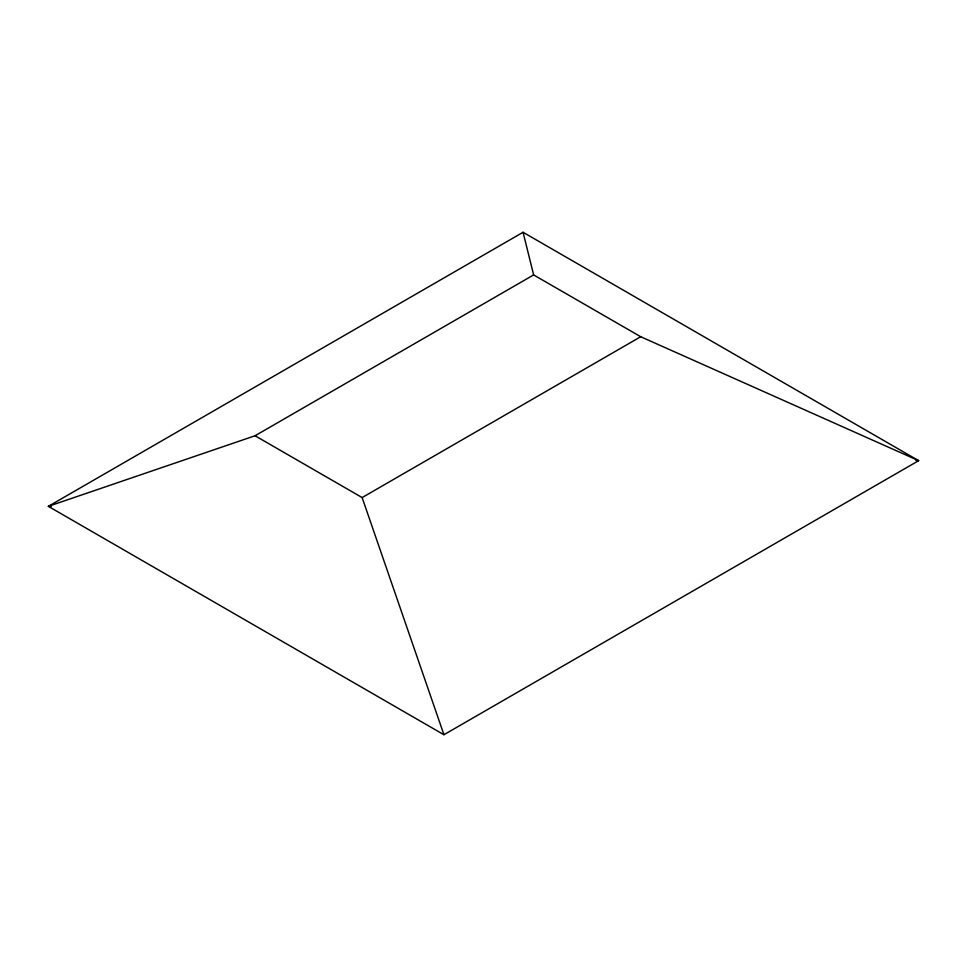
<?xml version="1.0" encoding="UTF-8"?>
<svg xmlns="http://www.w3.org/2000/svg" width="967" height="967" viewBox="0 0 967 967"><rect width="100%" height="100%" fill="white"/><g stroke="black" fill="none" stroke-linecap="round" stroke-linejoin="round"><path stroke-width="1.45" d="M523.062 232.273L48.35 506.333L443.938 734.727L918.65 460.667L523.062 232.273L533.639 274.918L640.71 336.734L918.65 460.667L915.725 460.256M51.311 506.551L48.35 506.333L255.058 435.754L533.639 274.918M255.058 435.754L362.129 497.57L640.71 336.734M362.129 497.57L443.938 734.727"/></g></svg>
